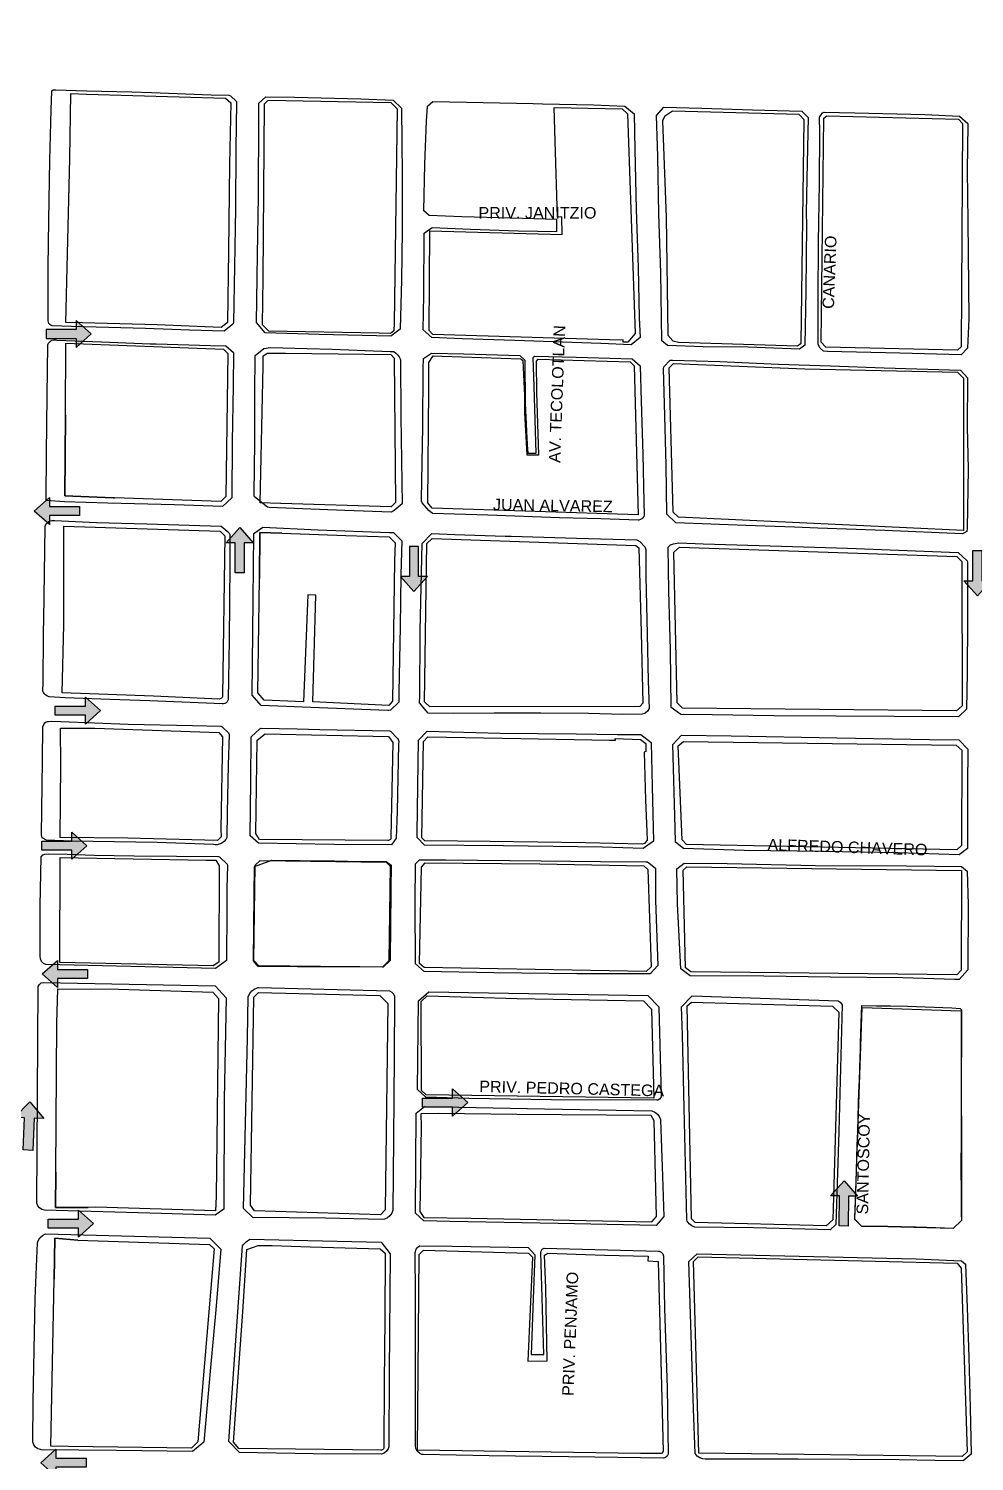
# Model space of a CAD drawing. Header units: metres. Extents: x 668617 to 675126, y 2286318 to 2293677.
# Drawn here: x 673160 to 673570, y 2292084 to 2292706 of the extents above; entities that cross this region are included whole.
import ezdxf

# ---------------------------------------------------------------- set-up
doc = ezdxf.new("R2010")
doc.units = ezdxf.units.M
doc.header["$MEASUREMENT"] = 0
for name, color, linetype in [('0_SENTIDO-VIAL', 30, 'Continuous'), ('DMTG-BANQUETA', 252, 'Continuous'), ('DMTG-MANZANA', 253, 'Continuous'), ('DMTG-NOM-CALLES', 251, 'Continuous'), ('DMTG-TRAZA-BASE', 7, 'Continuous'), ('DMTG_SECCIONES_VIALES', 250, 'Continuous')]:
    doc.layers.add(name, color=color, linetype=linetype)
doc.styles.get("Standard").update_dxf_attribs({"font": 'arial.ttf'})

# ---------------------------------------------------------------- blocks, each defined once
blk = doc.blocks.new('traza_base_proyecto')
at = {"layer": '0_SENTIDO-VIAL'}
for points in [[(1610.3, -79.71), (1623.37, -79.71), (1623.37, -83.63), (1629.91, -77.75), (1623.37, -71.87), (1623.37, -75.79), (1610.3, -75.79)], [(1610.3, -79.71), (1623.37, -79.71), (1623.37, -83.63), (1629.91, -77.75), (1623.37, -71.87), (1623.37, -75.79), (1610.3, -75.79)], [(1624.78, -156.67), (1611.71, -156.67), (1611.71, -160.59), (1605.17, -154.71), (1611.71, -148.82), (1611.71, -152.75), (1624.78, -152.75)], [(1624.78, -156.67), (1611.71, -156.67), (1611.71, -160.59), (1605.17, -154.71), (1611.71, -148.82), (1611.71, -152.75), (1624.78, -152.75)], [(1692.44, -181.5), (1692.44, -168.43), (1688.52, -168.43), (1694.4, -161.89), (1700.28, -168.43), (1696.36, -168.43), (1696.36, -181.5)], [(1692.44, -181.5), (1692.44, -168.43), (1688.52, -168.43), (1694.4, -161.89), (1700.28, -168.43), (1696.36, -168.43), (1696.36, -181.5)], [(1768.08, -170.07), (1768.08, -183.14), (1764.16, -183.14), (1770.04, -189.68), (1775.92, -183.14), (1772, -183.14), (1772, -170.07)], [(2016.66, -171.86), (2016.66, -184.93), (2020.58, -184.93), (2014.7, -191.47), (2008.81, -184.93), (2012.74, -184.93), (2012.74, -171.86)], [(2016.66, -171.86), (2016.66, -184.93), (2020.58, -184.93), (2014.7, -191.47), (2008.81, -184.93), (2012.74, -184.93), (2012.74, -171.86)], [(1614.29, -239.37), (1627.36, -239.37), (1627.36, -235.45), (1633.89, -241.33), (1627.36, -247.21), (1627.36, -243.29), (1614.29, -243.29)], [(1614.29, -239.37), (1627.36, -239.37), (1627.36, -235.45), (1633.89, -241.33), (1627.36, -247.21), (1627.36, -243.29), (1614.29, -243.29)], [(1608.38, -298.04), (1621.45, -298.04), (1621.45, -294.12), (1627.99, -300), (1621.45, -305.89), (1621.45, -301.96), (1608.38, -301.96)], [(1608.38, -298.04), (1621.45, -298.04), (1621.45, -294.12), (1627.99, -300), (1621.45, -305.89), (1621.45, -301.96), (1608.38, -301.96)], [(1628.25, -357.66), (1615.18, -357.66), (1615.18, -361.58), (1608.65, -355.7), (1615.18, -349.82), (1615.18, -353.74), (1628.25, -353.74)], [(1628.25, -357.66), (1615.18, -357.66), (1615.18, -361.58), (1608.65, -355.7), (1615.18, -349.82), (1615.18, -353.74), (1628.25, -353.74)], [(1773.78, -409.55), (1786.85, -409.55), (1786.85, -405.63), (1793.38, -411.51), (1786.85, -417.39), (1786.85, -413.47), (1773.78, -413.47)], [(1773.78, -409.55), (1786.85, -409.55), (1786.85, -405.63), (1793.38, -411.51), (1786.85, -417.39), (1786.85, -413.47), (1773.78, -413.47)], [(1600.39, -432.12), (1600.92, -418.09), (1596.71, -417.93), (1603.3, -411.15), (1609.34, -418.41), (1605.13, -418.25), (1604.6, -432.28)], [(1954.64, -465.11), (1954.84, -452.04), (1950.92, -451.98), (1956.91, -445.54), (1962.68, -452.17), (1958.76, -452.11), (1958.56, -465.17)], [(1954.64, -465.11), (1954.84, -452.04), (1950.92, -451.98), (1956.91, -445.54), (1962.68, -452.17), (1958.76, -452.11), (1958.56, -465.17)], [(1611.26, -462.12), (1624.33, -462.12), (1624.33, -458.19), (1630.86, -464.08), (1624.33, -469.96), (1624.33, -466.04), (1611.26, -466.04)], [(1611.26, -462.12), (1624.33, -462.12), (1624.33, -458.19), (1630.86, -464.08), (1624.33, -469.96), (1624.33, -466.04), (1611.26, -466.04)], [(1627.63, -569.9), (1614.56, -569.9), (1614.56, -573.82), (1608.03, -567.94), (1614.56, -562.05), (1614.56, -565.98), (1627.63, -565.98)], [(1627.63, -569.9), (1614.56, -569.9), (1614.56, -573.82), (1608.03, -567.94), (1614.56, -562.05), (1614.56, -565.98), (1627.63, -565.98)]]:
    blk.add_hatch(color=256, dxfattribs=at).paths.add_polyline_path(points)
for points in [[(1623.37, -71.87), (1623.37, -75.79), (1610.3, -75.79), (1610.3, -79.71), (1623.37, -79.71), (1623.37, -83.63), (1629.91, -77.75)], [(1611.71, -156.67), (1611.71, -160.59), (1605.17, -154.71), (1611.71, -148.82), (1611.71, -152.75), (1624.78, -152.75), (1624.78, -156.67)], [(1700.28, -168.43), (1696.36, -168.43), (1696.36, -181.5), (1692.44, -181.5), (1692.44, -168.43), (1688.52, -168.43), (1694.4, -161.89)], [(1772, -170.07), (1768.08, -170.07), (1768.08, -183.14), (1764.16, -183.14), (1770.04, -189.68), (1775.92, -183.14), (1772, -183.14)], [(2008.81, -184.93), (2012.74, -184.93), (2012.74, -171.86), (2016.66, -171.86), (2016.66, -184.93), (2020.58, -184.93), (2014.7, -191.47)], [(1627.36, -239.37), (1627.36, -235.45), (1633.89, -241.33), (1627.36, -247.21), (1627.36, -243.29), (1614.29, -243.29), (1614.29, -239.37)], [(1627.99, -300), (1621.45, -305.89), (1621.45, -301.96), (1608.38, -301.96), (1608.38, -298.04), (1621.45, -298.04), (1621.45, -294.12)], [(1615.18, -357.66), (1615.18, -361.58), (1608.65, -355.7), (1615.18, -349.82), (1615.18, -353.74), (1628.25, -353.74), (1628.25, -357.66)], [(1786.85, -409.55), (1786.85, -405.63), (1793.38, -411.51), (1786.85, -417.39), (1786.85, -413.47), (1773.78, -413.47), (1773.78, -409.55)], [(1603.3, -411.15), (1609.34, -418.41), (1605.13, -418.25), (1604.6, -432.28), (1600.39, -432.12), (1600.92, -418.09), (1596.71, -417.93)], [(1956.91, -445.54), (1962.68, -452.17), (1958.76, -452.11), (1958.56, -465.17), (1954.64, -465.11), (1954.84, -452.04), (1950.92, -451.98)], [(1611.26, -466.04), (1611.26, -462.12), (1624.33, -462.12), (1624.33, -458.19), (1630.86, -464.08), (1624.33, -469.96), (1624.33, -466.04)], [(1614.56, -569.9), (1614.56, -573.82), (1608.03, -567.94), (1614.56, -562.05), (1614.56, -565.98), (1627.63, -565.98), (1627.63, -569.9)]]:
    blk.add_lwpolyline(points, close=True, dxfattribs=at)
at = {"layer": 'DMTG-BANQUETA', "linetype": 'Continuous', "lineweight": 25}
for points in [[(1691.39, -73.49, 0), (1687.65, -76.5, 0), (1672.56, -76.2, 0), (1653.52, -75.44, 0), (1621.27, -74.55, 0), (1612.94, -74.2, 0), (1612.36, -74.01, 0), (1611.88, -73.67, 0), (1611.51, -73.22, 0), (1611.27, -72.69, 0), (1611.19, -72.11, 0), (1611.2, -71.91, 0), (1611.22, -48.71, 0), (1611.52, -28.42, 0), (1611.89, -2.45, 0), (1612.48, 19.5, 0), (1612.76, 27.85, 0), (1613.31, 28.21, 0), (1614.53, 28.17, 0), (1627.88, 27.75, 0), (1647.47, 27.32, 0), (1656.1, 27.05, 0), (1682.04, 26.1, 0), (1689.72, 25.88, 0), (1690.44, 25.57, 0), (1692.94, 23.17, 0), (1693.01, 22.57, 0), (1692.71, 2.79, 0), (1692.49, -23.43, 0), (1692.1, -48.36, 0), (1691.63, -72.97, 0)], [(1764.03, -75.77, 0), (1759.96, -78.75, 0), (1728.85, -77.99, 0), (1705.38, -77.29, 0), (1701.61, -72.82, 0), (1702.06, -43.42, 0), (1702.54, -17.96, 0), (1702.61, 15.78, 0), (1702.7, 22.38, 0), (1705.7, 25.18, 0), (1718.22, 25.04, 0), (1747.01, 24.27, 0), (1760.98, 23.78, 0), (1764.69, 20.19, 0), (1764.99, -8.78, 0), (1764.87, -32.98, 0), (1764.6, -54.25, 0)], [(1866.59, -23.72, 0), (1867.36, -48.87, 0), (1867.88, -70.73, 0), (1868.26, -79.33, 0), (1864.41, -82.57, 0), (1851.24, -81.87, 0), (1813.81, -80.67, 0), (1790.94, -79.87, 0), (1777.75, -79.36, 0), (1774.04, -76.01, 0), (1774.39, -60.9, 0), (1774.53, -34.02, 0), (1777.89, -31.57, 0), (1794.59, -32.29, 0), (1815.27, -32.97, 0), (1832.12, -33.28, 0), (1832.08, -28.12, 0), (1812.31, -27.47, 0), (1790.86, -26.87, 0), (1776.64, -26.37, 0), (1774.31, -24.37, 0), (1774.83, -4.08, 0), (1775.49, 14.55, 0), (1775.87, 21.14, 0), (1778.22, 23.21, 0), (1800.05, 22.73, 0), (1821.87, 22.22, 0), (1825.84, 22.13, 0), (1848.08, 21.71, 0), (1861.62, 21.15, 0), (1865.61, 17.83, 0), (1865.97, 2.38, 0)], [(1939.79, -82.65, 0), (1937.41, -84.42, 0), (1915.2, -83.54, 0), (1895.69, -83.43, 0), (1880.15, -82.83, 0), (1877.66, -80.78, 0), (1877.21, -51.24, 0), (1876.44, -25.56, 0), (1875.94, -0.77, 0), (1875.4, 17.14, 0), (1878.62, 20.66, 0), (1895, 20.19, 0), (1917.04, 19.57, 0), (1938.46, 18.89, 0), (1941.27, 16.21, 0), (1940.6, -10.25, 0), (1940.37, -25.15, 0), (1940.44, -30.37, 0), (1940.27, -58.86, 0)], [(2010.39, -83.97, 0), (2007.73, -86.8, 0), (1981.1, -86.16, 0), (1949.62, -85.46, 0), (1947.94, -85.24, 0), (1946.4, -83.91, 0), (1945.51, -82.37, 0), (1945.51, -62.51, 0), (1945.72, -37.93, 0), (1946.11, -12.19, 0), (1946.23, 9.85, 0), (1946.19, 16.34, 0), (1947.52, 18.21, 0), (1948.24, 18.5, 0), (1961.45, 18.2, 0), (1973.6, 17.93, 0), (1991.83, 17.45, 0), (2006.99, 16.78, 0), (2010.53, 13.6, 0), (2010.55, 13.04, 0), (2010.27, -6.78, 0), (2010.59, -28.84, 0), (2010.94, -71.23, 0)], [(1634.29, -81.2, 0), (1655.44, -82.03, 0), (1658.15, -82.01, 0), (1681.63, -82.82, 0), (1688.36, -82.93, 0), (1691.73, -85.83, 0), (1691.53, -100.49, 0), (1691.15, -124.54, 0), (1690.9, -148.91, 0), (1686.94, -152.66, 0), (1666.09, -151.95, 0), (1637.1, -151.2, 0), (1618.36, -150.62, 0), (1610.38, -150.08, 0), (1610.27, -149.54, 0), (1610.47, -129.76, 0), (1610.78, -104.59, 0), (1611.1, -82.5, 0), (1611.39, -81.85, 0), (1611.81, -81.28, 0), (1612.35, -80.83, 0), (1612.98, -80.5, 0), (1613.66, -80.33, 0), (1614.37, -80.32, 0), (1614.89, -80.41, 0)], [(1761.44, -154.37, 0), (1760.11, -155.19, 0), (1740.08, -154.37, 0), (1721.71, -153.7, 0), (1707.1, -153.16, 0), (1706.44, -152.95, 0), (1700.86, -148.47, 0), (1700.69, -148.02, 0), (1700.69, -147.07, 0), (1700.98, -124.78, 0), (1700.89, -103.9, 0), (1701.07, -87.07, 0), (1704.86, -84.16, 0), (1707.81, -83.65, 0), (1723.72, -84.08, 0), (1734.47, -84.34, 0), (1759.77, -85.43, 0), (1761.27, -85.47, 0), (1762.14, -86.08, 0), (1762.94, -86.82, 0), (1763.57, -87.67, 0), (1764.08, -88.59, 0), (1764.24, -88.96, 0), (1764.41, -113.67, 0), (1764.72, -142.35, 0), (1764.86, -151.6, 0)], [(1819.27, -125.9, 0), (1819.44, -129.59, 0), (1823.15, -129.56, 0), (1822.22, -100.55, 0), (1821.85, -87.94, 0), (1822.39, -87.46, 0), (1840.54, -87.87, 0), (1845.47, -87.94, 0), (1864.8, -88.52, 0), (1868.25, -91.69, 0), (1868.66, -106.95, 0), (1869.44, -130, 0), (1869.88, -150.56, 0), (1870.03, -156.41, 0), (1869.81, -157.04, 0), (1869.44, -157.61, 0), (1868.96, -158.08, 0), (1868.37, -158.41, 0), (1867.73, -158.6, 0), (1867.44, -158.62, 0), (1851.22, -158.12, 0), (1833.22, -157.58, 0), (1802.12, -156.49, 0), (1778.16, -155.73, 0), (1776.56, -154.43, 0), (1773.58, -151.11, 0), (1773.27, -150.42, 0), (1773.25, -149.5, 0), (1773.85, -117.97, 0), (1774.02, -92.77, 0), (1774.25, -88.46, 0), (1777.73, -86.12, 0), (1791.7, -86.45, 0), (1816.06, -87.19, 0), (1818.16, -89.12, 0), (1818.28, -107.96, 0)], [(2010.07, -163.56, 0), (2008.29, -164.62, 0), (1974.55, -163.12, 0), (1945.37, -162.04, 0), (1935.35, -161.61, 0), (1914.11, -161, 0), (1883.78, -159.77, 0), (1879.82, -156.05, 0), (1879.55, -134.77, 0), (1878.81, -108.06, 0), (1878.41, -92.9, 0), (1878.57, -92.03, 0), (1881.28, -89.23, 0), (1882.39, -89.23, 0), (1902.83, -89.72, 0), (1928.4, -90.85, 0), (1950.95, -91.68, 0), (1974.22, -92.45, 0), (2007.38, -93.48, 0), (2010.44, -96.79, 0), (2010.24, -118.09, 0), (2010.66, -136.56, 0), (2010.23, -162.12, 0)], [(1687.38, -238.44, 0), (1686.77, -238.45, 0), (1686.69, -238.44, 0), (1655.41, -237.15, 0), (1638.02, -236.55, 0), (1618.57, -235.83, 0), (1611.56, -235.28, 0), (1610.86, -235.04, 0), (1610.21, -234.65, 0), (1609.69, -234.12, 0), (1609.24, -233.51, 0), (1608.95, -232.82, 0), (1608.81, -232.08, 0), (1608.83, -231.32, 0), (1608.99, -230.62, 0), (1609.11, -207.12, 0), (1609.27, -201.74, 0), (1609.9, -161.51, 0), (1610.09, -160.81, 0), (1610.44, -160.17, 0), (1610.89, -159.61, 0), (1611.47, -159.18, 0), (1612.13, -158.87, 0), (1612.84, -158.73, 0), (1613.57, -158.73, 0), (1613.99, -158.81, 0), (1632.19, -159.62, 0), (1654.05, -160.18, 0), (1686.28, -161.31, 0), (1689, -163.43, 0), (1689.79, -164.32, 0), (1690.05, -164.9, 0), (1690.07, -165.54, 0), (1690.04, -166.32, 0), (1690.08, -177.76, 0), (1689.74, -210.62, 0), (1689.33, -236.4, 0), (1689.19, -236.99, 0), (1688.9, -237.52, 0), (1688.48, -237.96, 0), (1687.96, -238.27, 0)], [(1759.86, -241.09, 0), (1759.1, -241.25, 0), (1758.55, -241.23, 0), (1725.27, -240.03, 0), (1703.65, -239.15, 0), (1699.79, -234.66, 0), (1700.23, -193.41, 0), (1700.54, -164.49, 0), (1704.35, -161.74, 0), (1728.3, -162.87, 0), (1759.41, -163.93, 0), (1761.14, -163.99, 0), (1764.81, -167.6, 0), (1764.34, -182.16, 0), (1764.08, -204.94, 0), (1763.5, -233.37, 0), (1763.46, -237.62, 0)], [(1871.44, -241.6, 0), (1870.36, -242.56, 0), (1869.11, -242.85, 0), (1860.78, -242.95, 0), (1845.91, -242.65, 0), (1825.16, -242.48, 0), (1804.81, -242.45, 0), (1787.03, -242.62, 0), (1776.19, -242.37, 0), (1772.51, -238, 0), (1772.47, -236.97, 0), (1772.55, -235.93, 0), (1772.81, -206.74, 0), (1773.58, -168.79, 0), (1777.82, -164.43, 0), (1787.81, -164.85, 0), (1809.69, -165.6, 0), (1812.2, -165.61, 0), (1840.69, -166.41, 0), (1866.79, -167.21, 0), (1868.14, -167.86, 0), (1870.36, -170.25, 0), (1870.76, -171.36, 0), (1870.78, -183.05, 0), (1871.39, -208.11, 0), (1871.76, -228.43, 0), (1872.24, -240.37, 0)], [(2009.95, -240.68, 0), (2006.47, -244.04, 0), (1978.56, -243.84, 0), (1953.19, -243.77, 0), (1926.32, -243.54, 0), (1899.59, -243.17, 0), (1885.94, -243.06, 0), (1881.7, -240.04, 0), (1881.49, -214.96, 0), (1880.73, -189.47, 0), (1880.44, -170.3, 0), (1881.51, -169.31, 0), (1882.77, -168.87, 0), (1885.06, -168.53, 0), (1895.69, -168.96, 0), (1929.69, -169.93, 0), (1958.25, -170.86, 0), (2006.41, -172.72, 0), (2010.22, -176.25, 0), (2010.37, -176.86, 0), (2010.38, -202.26, 0), (2010.35, -224.94, 0)], [(1684.6, -299.56, 0), (1683.69, -299.57, 0), (1683.03, -299.48, 0), (1658.46, -298.66, 0), (1621.41, -297.97, 0), (1610.49, -297.53, 0), (1608.52, -296.61, 0), (1608.34, -295.25, 0), (1608.78, -263.02, 0), (1608.9, -248.4, 0), (1609.39, -247.1, 0), (1609.8, -246.62, 0), (1610.32, -246.27, 0), (1610.91, -246.06, 0), (1611.28, -246.01, 0), (1612.47, -245.97, 0), (1616.73, -246.12, 0), (1645.94, -247.22, 0), (1673.94, -247.83, 0), (1686.11, -248.07, 0), (1686.77, -248.41, 0), (1689.44, -250.99, 0), (1689.85, -251.77, 0), (1689.3, -265.07, 0), (1688.99, -285.51, 0), (1688.78, -296.49, 0), (1688.35, -297.28, 0), (1687.78, -297.99, 0), (1687.1, -298.59, 0), (1686.33, -299.06, 0), (1685.49, -299.37, 0)], [(1762.39, -296.68, 0), (1760.3, -299.66, 0), (1735.19, -299.5, 0), (1702.56, -298.91, 0), (1698.85, -295.76, 0), (1699.26, -272.12, 0), (1699.38, -252.72, 0), (1703.09, -249.22, 0), (1703.73, -248.94, 0), (1719.31, -249.18, 0), (1729.19, -249.47, 0), (1759.41, -250.17, 0), (1759.83, -250.27, 0), (1762.85, -253.43, 0), (1763.29, -254.1, 0), (1763.43, -254.87, 0), (1763.32, -255.72, 0), (1762.75, -285.18, 0)], [(1874.08, -298.05, 0), (1869.58, -301.17, 0), (1851.87, -300.56, 0), (1808.91, -300.06, 0), (1774.58, -299.72, 0), (1771.51, -296.42, 0), (1771.5, -294.45, 0), (1772.01, -254.1, 0), (1775.74, -250.32, 0), (1807.44, -251.07, 0), (1840.52, -251.47, 0), (1858.48, -251.65, 0), (1868.62, -251.7, 0), (1873.03, -255.25, 0), (1873.45, -274.22, 0)], [(2010.37, -301.19, 0), (2006.82, -303.94, 0), (1980.25, -303.1, 0), (1947.85, -302.46, 0), (1913.46, -302.1, 0), (1887.14, -301.21, 0), (1883.59, -298.41, 0), (1883.51, -292.19, 0), (1882.52, -256.09, 0), (1886.2, -252.05, 0), (1907.75, -252.27, 0), (1953.62, -253.22, 0), (1993.86, -253.92, 0), (2006.69, -253.99, 0), (2010.55, -258.07, 0), (2010.48, -273.87, 0), (2010.36, -293.36, 0)], [(1688.69, -349.9, 0), (1683.91, -353.37, 0), (1610.21, -351.6, 0), (1609.21, -351.1, 0), (1608.37, -350.25, 0), (1607.85, -349.18, 0), (1607.71, -347.99, 0), (1607.76, -326.05, 0), (1608.19, -304.83, 0), (1608.83, -303.92, 0), (1609.69, -303.62, 0), (1611.55, -303.59, 0), (1619.44, -303.71, 0), (1631.19, -304.06, 0), (1648.47, -304.42, 0), (1666.88, -304.5, 0), (1685.15, -304.75, 0), (1685.69, -305, 0), (1688.96, -308.08, 0), (1689.13, -308.61, 0), (1688.84, -318.54, 0), (1688.77, -327.55, 0)], [(1759.65, -349.84, 0), (1756.69, -352.71, 0), (1746.48, -352.66, 0), (1741.18, -352.64, 0), (1734.69, -352.61, 0), (1731.09, -352.59, 0), (1727.81, -352.58, 0), (1719.4, -352.54, 0), (1709.96, -352.5, 0), (1704.3, -352.47, 0), (1702.44, -352.47, 0), (1700.31, -350.04, 0), (1700.69, -321.26, 0), (1700.86, -309, 0), (1708.38, -306.3, 0), (1714.53, -306.37, 0), (1720.56, -306.45, 0), (1727.78, -306.54, 0), (1735.49, -306.63, 0), (1741.25, -306.71, 0), (1747.44, -306.78, 0), (1758.02, -306.92, 0), (1760.19, -308.4, 0), (1760.05, -318.79, 0), (1760, -322.69, 0), (1759.89, -331.69, 0), (1759.84, -335.36, 0), (1759.8, -338.78, 0), (1759.71, -345.26, 0)], [(1875.96, -352, 0), (1872.62, -355.66, 0), (1840.83, -355.59, 0), (1804.69, -355.16, 0), (1774.44, -354.62, 0), (1770.78, -351.28, 0), (1770.54, -324.83, 0), (1770.69, -307.91, 0), (1772.46, -306.12, 0), (1783.84, -306.1, 0), (1825.35, -306.53, 0), (1851.11, -306.83, 0), (1870.74, -307.04, 0), (1871.53, -307.06, 0), (1874.95, -309.68, 0), (1874.97, -323.82, 0)], [(2006.79, -358.11, 0), (2004.72, -358.12, 0), (1982.33, -357.36, 0), (1951, -357.09, 0), (1922.01, -356.61, 0), (1889.94, -356.48, 0), (1885.98, -353.46, 0), (1884.47, -325.23, 0), (1884.22, -309.98, 0), (1887.44, -307.52, 0), (1906.06, -307.77, 0), (1944.47, -308.61, 0), (1983.94, -308.75, 0), (2007.8, -309.04, 0), (2010.35, -311, 0), (2010.69, -325.52, 0), (2010.56, -353.87, 0)], [(1687.44, -457.75, 0), (1683.69, -460.48, 0), (1660.38, -459.68, 0), (1609.66, -458.28, 0), (1608.47, -457.97, 0), (1607.43, -457.29, 0), (1606.65, -456.32, 0), (1606.22, -455.2, 0), (1606.87, -361.06, 0), (1607.36, -360.19, 0), (1608.16, -359.57, 0), (1609.05, -359.32, 0), (1683.75, -360.85, 0), (1688.44, -366.12, 0), (1687.63, -410.16, 0)], [(1757.25, -462.12, 0), (1756.44, -462.26, 0), (1731.6, -461.78, 0), (1700.07, -461.41, 0), (1695.98, -457.49, 0), (1697.77, -383.53, 0), (1698.08, -365.46, 0), (1698.71, -364.1, 0), (1699.69, -362.95, 0), (1700.91, -362.1, 0), (1702.33, -361.6, 0), (1702.58, -361.55, 0), (1759.44, -363.08, 0), (1760.44, -363.54, 0), (1761.19, -364.33, 0), (1761.59, -365.33, 0), (1761.66, -365.82, 0), (1761.44, -391.73, 0), (1761.2, -427.32, 0), (1760.81, -458.26, 0), (1760.39, -459.58, 0), (1759.61, -460.72, 0), (1758.53, -461.59, 0)], [(1875.94, -410.44, 0), (1875.52, -410.48, 0), (1829.82, -410.28, 0), (1793.84, -409.69, 0), (1775.19, -409.23, 0), (1771.63, -405.91, 0), (1772.02, -367.33, 0), (1776.56, -363.41, 0), (1871.65, -365.1, 0), (1876.4, -369.99, 0), (1877.35, -408.56, 0), (1877.2, -409.37, 0), (1876.69, -410.07, 0)], [(1953.21, -464.42, 0), (1950.73, -466.77, 0), (1917.69, -465.93, 0), (1892.01, -465.61, 0), (1890.69, -465.05, 0), (1889.57, -464.15, 0), (1888.75, -462.97, 0), (1888.5, -462.4, 0), (1887.45, -413.78, 0), (1886.71, -382.12, 0), (1886.25, -369.96, 0), (1890.9, -365.12, 0), (1954.27, -367.32, 0), (1955.16, -367.87, 0), (1955.77, -368.7, 0), (1955.94, -369.11, 0), (1954.53, -424.12, 0)], [(2007.75, -462.77, 0), (2004.27, -466.21, 0), (1992.94, -465.82, 0), (1987.93, -465.65, 0), (1981.55, -465.43, 0), (1975.79, -465.37, 0), (1970.8, -465.34, 0), (1967.24, -465.31, 0), (1964.48, -465.3, 0), (1961.52, -462.19, 0), (1961.57, -460.85, 0), (1961.73, -455.66, 0), (1961.88, -451.09, 0), (1962.2, -441.17, 0), (1962.39, -435.51, 0), (1962.56, -430.13, 0), (1962.77, -423.78, 0), (1962.95, -418.02, 0), (1963.15, -412, 0), (1963.31, -406.99, 0), (1963.48, -401.85, 0), (1963.63, -397.07, 0), (1963.81, -391.4, 0), (1963.89, -389.19, 0), (1963.99, -385.88, 0), (1964.28, -377.06, 0), (1964.52, -369.44, 0), (1970.98, -369.49, 0), (1977.05, -369.55, 0), (1984.31, -369.62, 0), (2003.59, -370.46, 0), (2007.25, -370.62, 0), (2007.86, -371.26, 0), (2007.83, -376.8, 0), (2007.82, -378.94, 0), (2007.78, -386.91, 0), (2007.72, -396.82, 0), (2007.69, -402.05, 0), (2007.69, -402.71, 0), (2007.67, -408.19, 0), (2007.65, -417.83, 0), (2007.63, -424.12, 0), (2007.62, -430.1, 0), (2007.6, -436.21, 0), (2007.59, -441.93, 0), (2007.58, -443.17, 0), (2007.62, -447.58, 0), (2007.65, -451.08, 0), (2007.73, -459.63, 0)], [(1878.59, -460.93, 0), (1875.26, -464.91, 0), (1832.6, -464.05, 0), (1785.69, -463.15, 0), (1774.29, -462.83, 0), (1770.69, -459.51, 0), (1770.94, -416.17, 0), (1774.63, -413.26, 0), (1826.69, -414.21, 0), (1873.35, -415.15, 0), (1874.65, -415.65, 0), (1875.77, -416.51, 0), (1876.59, -417.62, 0), (1877.06, -418.95, 0), (1877.1, -419.12, 0), (1877.77, -439.33, 0)], [(1678.76, -558.98, 0), (1673.88, -563.03, 0), (1640.82, -562.61, 0), (1608.09, -562.26, 0), (1607.88, -562.24, 0), (1606.7, -561.87, 0), (1605.7, -561.16, 0), (1604.97, -560.16, 0), (1604.6, -558.98, 0), (1604.72, -541.2, 0), (1605.51, -496.75, 0), (1606.56, -472.43, 0), (1606.86, -471.54, 0), (1607.63, -470.27, 0), (1608.71, -469.26, 0), (1610.02, -468.57, 0), (1681.4, -470.44, 0), (1686.11, -475.17, 0), (1683.94, -501.48, 0), (1681.53, -528.12, 0)], [(1757.13, -563.72, 0), (1755.94, -564.17, 0), (1726.22, -564.03, 0), (1694.24, -563.45, 0), (1689.65, -558.69, 0), (1691.3, -535.48, 0), (1693.77, -500.37, 0), (1695.65, -473.68, 0), (1695.88, -473.36, 0), (1697.16, -471.98, 0), (1698.71, -470.87, 0), (1724.03, -471.41, 0), (1755.86, -472.15, 0), (1759.77, -477.18, 0), (1759.35, -528.6, 0), (1759.19, -560.99, 0), (1758.88, -561.86, 0), (1758.15, -562.93, 0)], [(1820.97, -520.87, 0), (1826.38, -520.93, 0), (1825.13, -476.62, 0), (1825.27, -475.99, 0), (1825.78, -475.25, 0), (1826.56, -474.8, 0), (1876.24, -476.02, 0), (1876.52, -476.08, 0), (1877.41, -476.51, 0), (1878.05, -477.25, 0), (1878.34, -478.19, 0), (1878.83, -500.9, 0), (1879.95, -535.45, 0), (1880.5, -563.97, 0), (1880.45, -564.23, 0), (1880.03, -565.08, 0), (1879.29, -565.68, 0), (1878.38, -565.93, 0), (1848.53, -565.52, 0), (1802.69, -564.98, 0), (1773.99, -564.37, 0), (1773.53, -564.29, 0), (1772.4, -563.76, 0), (1771.48, -562.91, 0), (1770.9, -561.81, 0), (1770.69, -560.58, 0), (1770.76, -546.31, 0), (1770.72, -495.22, 0), (1770.63, -476.51, 0), (1770.65, -476.32, 0), (1771, -475.25, 0), (1771.69, -474.36, 0), (1772.65, -473.78, 0), (1786.65, -473.84, 0), (1819.7, -474.44, 0), (1822.48, -477.62, 0), (1821.81, -496.78, 0)], [(2012.02, -564.2, 0), (2008.54, -567.12, 0), (1996.19, -566.96, 0), (1980.69, -566.6, 0), (1936.86, -566.42, 0), (1896.47, -566.35, 0), (1895.54, -566.27, 0), (1894.2, -565.82, 0), (1893.04, -565.02, 0), (1892.14, -563.92, 0), (1891.44, -544.46, 0), (1889.39, -480.6, 0), (1892.98, -477.15, 0), (1975.38, -479.08, 0), (1988.1, -479.36, 0), (2007.78, -480.26, 0), (2009.58, -481.68, 0), (2010.25, -500.59, 0), (2010.94, -522.12, 0), (2011.62, -544.04, 0)]]:
    blk.add_polyline3d(points, close=True, dxfattribs=at)
at = {"layer": 'DMTG-MANZANA', "linetype": 'Continuous', "lineweight": 25}
for points in [[(1690.45, 22.53, 0), (1690, -4.07, 0), (1689.45, -41.81, 0), (1689.13, -72.8, 0), (1686.39, -74.97, 0), (1658.46, -73.85, 0), (1626.11, -72.95, 0), (1618.83, -72.82, 0), (1619.64, -42.94, 0), (1620.66, -1.61, 0), (1620.6, -1.49, 0), (1621.04, 26.65, 0), (1627.9, 26.32, 0), (1688.19, 24.58, 0)], [(1690.45, 22.53, 0), (1690, -4.07, 0), (1689.45, -41.81, 0), (1689.13, -72.8, 0), (1686.39, -74.97, 0), (1658.46, -73.85, 0), (1626.11, -72.95, 0), (1618.83, -72.82, 0), (1619.64, -42.94, 0), (1620.66, -1.61, 0), (1620.6, -1.49, 0), (1621.04, 26.65, 0), (1627.9, 26.32, 0), (1688.19, 24.58, 0)], [(1760.06, 22.66, 0), (1762.77, 19.93, 0), (1761.43, -73.06, 0), (1761.27, -76.45, 0), (1759.88, -77.52, 0), (1754.95, -77.41, 0), (1707.08, -76.57, 0), (1704.3, -73.84, 0), (1704.54, -53.58, 0), (1705.12, 22.19, 0), (1706.75, 23.7, 0)], [(1760.06, 22.66, 0), (1762.77, 19.93, 0), (1761.43, -73.06, 0), (1761.27, -76.45, 0), (1759.88, -77.52, 0), (1754.95, -77.41, 0), (1707.08, -76.57, 0), (1704.3, -73.84, 0), (1704.54, -53.58, 0), (1705.12, 22.19, 0), (1706.75, 23.7, 0)], [(1862.72, 17.74, 0), (1866.09, -77.64, 0), (1862.94, -81.29, 0), (1860.87, -81.29, 0), (1860.93, -80.38, 0), (1859.69, -80.52, 0), (1778.31, -78.04, 0), (1776.69, -76.27, 0), (1777, -33, 0), (1834.45, -34.64, 0), (1834.32, -26.97, 0), (1832.43, -27.07, 0), (1831.42, 5.99, 0), (1830.99, 20.54, 0), (1860.46, 20.02, 0)], [(1937.34, 17.44, 0), (1882.33, 19.03, 0), (1878.89, 16.67, 0), (1877.99, 14.75, 0), (1879.52, -27.05, 0), (1880.3, -78.27, 0), (1882.47, -80.8, 0), (1884.95, -81.34, 0), (1936.62, -82.88, 0), (1938.17, -81.71, 0), (1939.44, 15.24, 0)], [(1937.34, 17.44, 0), (1882.33, 19.03, 0), (1878.89, 16.67, 0), (1877.99, 14.75, 0), (1879.52, -27.05, 0), (1880.3, -78.27, 0), (1882.47, -80.8, 0), (1884.95, -81.34, 0), (1936.62, -82.88, 0), (1938.17, -81.71, 0), (1939.44, 15.24, 0)], [(2008.24, 13.57, 0), (2007.73, -83.31, 0), (2006.05, -84.82, 0), (1948.85, -83.56, 0), (1946.94, -81.33, 0), (1948.09, 15.88, 0), (1949.27, 16.93, 0), (2006.45, 15.51, 0)], [(2008.24, 13.57, 0), (2007.73, -83.31, 0), (2006.05, -84.82, 0), (1948.85, -83.56, 0), (1946.94, -81.33, 0), (1948.09, 15.88, 0), (1949.27, 16.93, 0), (2006.45, 15.51, 0)], [(1687.27, -84.43, 0), (1689.23, -86.22, 0), (1688.42, -148.34, 0), (1686.14, -150.52, 0), (1639.96, -148.95, 0), (1639.73, -148.95, 0), (1639.47, -148.95, 0), (1618.37, -148.1, 0), (1618.73, -113.1, 0), (1618.86, -81.73, 0)], [(1687.27, -84.43, 0), (1689.23, -86.22, 0), (1688.42, -148.34, 0), (1686.14, -150.52, 0), (1639.96, -148.95, 0), (1639.73, -148.95, 0), (1639.47, -148.95, 0), (1618.37, -148.1, 0), (1618.73, -113.1, 0), (1618.86, -81.73, 0)], [(1759.96, -86.69, 0), (1761.5, -88.23, 0), (1762.08, -150.94, 0), (1760.14, -152.88, 0), (1712.25, -151.4, 0), (1712.15, -151.35, 0), (1703.31, -151.18, 0), (1704.51, -91.79, 0), (1704.59, -87.25, 0), (1706.45, -86.15, 0), (1714.33, -86.14, 0)], [(1759.96, -86.69, 0), (1761.5, -88.23, 0), (1762.08, -150.94, 0), (1760.14, -152.88, 0), (1712.25, -151.4, 0), (1712.15, -151.35, 0), (1703.31, -151.18, 0), (1704.51, -91.79, 0), (1704.59, -87.25, 0), (1706.45, -86.15, 0), (1714.33, -86.14, 0)], [(1867.34, -156.29, 0), (1778.02, -153.44, 0), (1776.05, -151.08, 0), (1776.51, -101.97, 0), (1776.5, -90.13, 0), (1778.37, -87.29, 0), (1782.28, -87.44, 0), (1816.43, -88.54, 0), (1817.33, -89.27, 0), (1818.05, -104.46, 0), (1818.05, -112.02, 0), (1819.05, -130.24, 0), (1824.29, -130.34, 0), (1823.44, -103.16, 0), (1823.25, -89.65, 0), (1823.95, -88.8, 0), (1863.92, -89.84, 0), (1865.7, -91.69, 0)], [(1867.34, -156.29, 0), (1778.02, -153.44, 0), (1776.05, -151.08, 0), (1776.51, -101.97, 0), (1776.5, -90.13, 0), (1778.37, -87.29, 0), (1782.28, -87.44, 0), (1816.43, -88.54, 0), (1817.33, -89.27, 0), (1818.05, -104.46, 0), (1818.05, -112.02, 0), (1819.05, -130.24, 0), (1824.29, -130.34, 0), (1823.44, -103.16, 0), (1823.25, -89.65, 0), (1823.95, -88.8, 0), (1863.92, -89.84, 0), (1865.7, -91.69, 0)], [(2008.64, -96.95, 0), (2008.65, -163.11, 0), (1884.9, -157.4, 0), (1882.67, -155.1, 0), (1880.82, -92.52, 0), (1882.73, -90.67, 0), (1939.8, -92.87, 0), (2006.02, -94.36, 0)], [(2008.64, -96.95, 0), (2008.65, -163.11, 0), (1884.9, -157.4, 0), (1882.67, -155.1, 0), (1880.82, -92.52, 0), (1882.73, -90.67, 0), (1939.8, -92.87, 0), (2006.02, -94.36, 0)], [(1687.95, -165.47, 0), (1686.9, -234.85, 0), (1686.84, -235.22, 0), (1686.7, -235.57, 0), (1686.47, -235.86, 0), (1686.17, -236.1, 0), (1685.83, -236.25, 0), (1685.46, -236.31, 0), (1656.99, -235.12, 0), (1617.21, -233.58, 0), (1618.06, -204.08, 0), (1618.03, -161.31, 0), (1685.88, -163.42, 0)], [(1687.95, -165.47, 0), (1686.9, -234.85, 0), (1686.84, -235.22, 0), (1686.7, -235.57, 0), (1686.47, -235.86, 0), (1686.17, -236.1, 0), (1685.83, -236.25, 0), (1685.46, -236.31, 0), (1656.99, -235.12, 0), (1617.21, -233.58, 0), (1618.06, -204.08, 0), (1618.03, -161.31, 0), (1685.88, -163.42, 0)], [(1759.33, -165.88, 0), (1761.91, -168.48, 0), (1761.65, -176.29, 0), (1760.74, -237.29, 0), (1759.07, -239.07, 0), (1726.16, -237.57, 0), (1727.47, -191.27, 0), (1723.92, -191.07, 0), (1722.07, -237.51, 0), (1705.03, -236.83, 0), (1702.24, -233.66, 0), (1703, -183.95, 0), (1703.15, -164.04, 0), (1712.72, -164.35, 0), (1740.48, -165.26, 0)], [(1759.33, -165.88, 0), (1761.91, -168.48, 0), (1761.65, -176.29, 0), (1760.74, -237.29, 0), (1759.07, -239.07, 0), (1726.16, -237.57, 0), (1727.47, -191.27, 0), (1723.92, -191.07, 0), (1722.07, -237.51, 0), (1705.03, -236.83, 0), (1702.24, -233.66, 0), (1703, -183.95, 0), (1703.15, -164.04, 0), (1712.72, -164.35, 0), (1740.48, -165.26, 0)], [(1869.44, -238.03, 0), (1868.13, -239.54, 0), (1776.89, -239.66, 0), (1774.58, -237.59, 0), (1775.64, -168.75, 0), (1777.98, -166.63, 0), (1866.44, -169.63, 0), (1867.68, -170.69, 0), (1868.74, -207.42, 0)], [(1869.44, -238.03, 0), (1868.13, -239.54, 0), (1776.89, -239.66, 0), (1774.58, -237.59, 0), (1775.64, -168.75, 0), (1777.98, -166.63, 0), (1866.44, -169.63, 0), (1867.68, -170.69, 0), (1868.74, -207.42, 0)], [(2005.84, -174.45, 0), (2008.01, -176.58, 0), (2008.11, -239.31, 0), (2005.69, -241.39, 0), (1886.7, -240.32, 0), (1884.31, -237.97, 0), (1882.89, -172.6, 0), (1885.36, -170.39, 0)], [(2005.84, -174.45, 0), (2008.01, -176.58, 0), (2008.11, -239.31, 0), (2005.69, -241.39, 0), (1886.7, -240.32, 0), (1884.31, -237.97, 0), (1882.89, -172.6, 0), (1885.36, -170.39, 0)], [(1686.83, -252.7, 0), (1686.23, -292.72, 0), (1686.36, -296.16, 0), (1684.77, -297.78, 0), (1645.78, -296.71, 0), (1616.37, -296.4, 0), (1616.68, -264.91, 0), (1616.49, -248.91, 0), (1631.41, -248.89, 0), (1685.31, -250.82, 0)], [(1686.83, -252.7, 0), (1686.23, -292.72, 0), (1686.36, -296.16, 0), (1684.77, -297.78, 0), (1645.78, -296.71, 0), (1616.37, -296.4, 0), (1616.68, -264.91, 0), (1616.49, -248.91, 0), (1631.41, -248.89, 0), (1685.31, -250.82, 0)], [(1701.89, -254.11, 0), (1705.41, -251.46, 0), (1758.98, -252.62, 0), (1760.93, -255.11, 0), (1760.07, -296.35, 0), (1760.07, -296.68, 0), (1759.99, -297, 0), (1759.82, -297.29, 0), (1759.58, -297.51, 0), (1759.28, -297.66, 0), (1758.96, -297.73, 0), (1758.63, -297.71, 0), (1703, -297.32, 0), (1701.38, -294.74, 0)], [(1701.89, -254.11, 0), (1705.41, -251.46, 0), (1758.98, -252.62, 0), (1760.93, -255.11, 0), (1760.07, -296.35, 0), (1760.07, -296.68, 0), (1759.99, -297, 0), (1759.82, -297.29, 0), (1759.58, -297.51, 0), (1759.28, -297.66, 0), (1758.96, -297.73, 0), (1758.63, -297.71, 0), (1703, -297.32, 0), (1701.38, -294.74, 0)], [(1774.6, -297.77, 0), (1773.42, -296.55, 0), (1774.22, -254.8, 0), (1776.06, -252.73, 0), (1816.49, -253.43, 0), (1855, -254.23, 0), (1857.52, -254.19, 0), (1857.45, -253.47, 0), (1868.49, -253.83, 0), (1870.76, -255.67, 0), (1870.79, -259.14, 0), (1870, -259.36, 0), (1870.65, -280.18, 0), (1871.2, -293.76, 0), (1871.32, -297.54, 0), (1870.11, -298.97, 0), (1869.08, -299.28, 0), (1844.56, -298.77, 0), (1803.17, -298.13, 0), (1774.72, -297.92, 0)], [(1774.6, -297.77, 0), (1773.42, -296.55, 0), (1774.22, -254.8, 0), (1776.06, -252.73, 0), (1816.49, -253.43, 0), (1855, -254.23, 0), (1857.52, -254.19, 0), (1857.45, -253.47, 0), (1868.49, -253.83, 0), (1870.76, -255.67, 0), (1870.79, -259.14, 0), (1870, -259.36, 0), (1870.65, -280.18, 0), (1871.2, -293.76, 0), (1871.32, -297.54, 0), (1870.11, -298.97, 0), (1869.08, -299.28, 0), (1844.56, -298.77, 0), (1803.17, -298.13, 0), (1774.72, -297.92, 0)], [(2008.02, -258.48, 0), (2007.87, -299.93, 0), (2005.75, -301.77, 0), (1888.42, -299.43, 0), (1886.5, -297.5, 0), (1884.76, -256.68, 0), (1887.16, -254.79, 0), (2005.52, -256.29, 0)], [(2008.02, -258.48, 0), (2007.87, -299.93, 0), (2005.75, -301.77, 0), (1888.42, -299.43, 0), (1886.5, -297.5, 0), (1884.76, -256.68, 0), (1887.16, -254.79, 0), (2005.52, -256.29, 0)], [(1683.99, -306.25, 0), (1685.52, -308.67, 0), (1685.27, -350.06, 0), (1685.25, -350.59, 0), (1682.9, -352.15, 0), (1616.31, -350.7, 0), (1616.34, -305.13, 0), (1679.74, -306.26, 0)], [(1683.99, -306.25, 0), (1685.52, -308.67, 0), (1685.27, -350.06, 0), (1685.25, -350.59, 0), (1682.9, -352.15, 0), (1616.31, -350.7, 0), (1616.34, -305.13, 0), (1679.74, -306.26, 0)], [(1759.72, -308.9, 0), (1759.12, -349.95, 0), (1756.36, -352.76, 0), (1702.61, -352.15, 0), (1700.46, -349.81, 0), (1701.03, -308.5, 0), (1703.29, -306.43, 0), (1758.02, -307.18, 0)], [(1759.72, -308.9, 0), (1759.12, -349.95, 0), (1756.36, -352.76, 0), (1702.61, -352.15, 0), (1700.46, -349.81, 0), (1701.03, -308.5, 0), (1703.29, -306.43, 0), (1758.02, -307.18, 0)], [(1873.06, -352.53, 0), (1870.88, -354.55, 0), (1774.52, -352.92, 0), (1772.51, -351.16, 0), (1773.25, -309.3, 0), (1774.9, -307.45, 0), (1824.72, -307.9, 0), (1869.93, -308.72, 0), (1871.57, -310.28, 0)], [(1873.06, -352.53, 0), (1870.88, -354.55, 0), (1774.52, -352.92, 0), (1772.51, -351.16, 0), (1773.25, -309.3, 0), (1774.9, -307.45, 0), (1824.72, -307.9, 0), (1869.93, -308.72, 0), (1871.57, -310.28, 0)], [(2007.75, -310.83, 0), (2007.72, -354.04, 0), (2005.73, -356.09, 0), (1890.31, -354.77, 0), (1888, -353.06, 0), (1886.98, -310.55, 0), (1888.51, -309.15, 0)], [(2007.75, -310.83, 0), (2007.72, -354.04, 0), (2005.73, -356.09, 0), (1890.31, -354.77, 0), (1888, -353.06, 0), (1886.98, -310.55, 0), (1888.51, -309.15, 0)], [(1685.16, -366.37, 0), (1684.19, -452.32, 0), (1683.9, -458.57, 0), (1631.89, -456.93, 0), (1628.53, -457.04, 0), (1614.38, -457.06, 0), (1614.56, -441.7, 0), (1614.97, -377, 0), (1615.37, -362.17, 0), (1641.71, -362.22, 0), (1682.68, -363.6, 0)], [(1685.16, -366.37, 0), (1684.19, -452.32, 0), (1683.9, -458.57, 0), (1631.89, -456.93, 0), (1628.53, -457.04, 0), (1614.38, -457.06, 0), (1614.56, -441.7, 0), (1614.97, -377, 0), (1615.37, -362.17, 0), (1641.71, -362.22, 0), (1682.68, -363.6, 0)], [(1755.17, -364.99, 0), (1758.68, -368.56, 0), (1757.59, -458.17, 0), (1755.52, -460.27, 0), (1700.79, -458.54, 0), (1699.05, -456.09, 0), (1700.45, -365.82, 0), (1702.55, -363.78, 0)], [(1755.17, -364.99, 0), (1758.68, -368.56, 0), (1757.59, -458.17, 0), (1755.52, -460.27, 0), (1700.79, -458.54, 0), (1699.05, -456.09, 0), (1700.45, -365.82, 0), (1702.55, -363.78, 0)], [(1873.22, -370.92, 0), (1874.19, -409.55, 0), (1775.32, -408.24, 0), (1773.33, -406.29, 0), (1773.24, -367.62, 0), (1775.8, -365.12, 0), (1814.92, -366.27, 0), (1869.71, -367.32, 0)], [(1873.22, -370.92, 0), (1874.19, -409.55, 0), (1775.32, -408.24, 0), (1773.33, -406.29, 0), (1773.24, -367.62, 0), (1775.8, -365.12, 0), (1814.92, -366.27, 0), (1869.71, -367.32, 0)], [(1954.58, -372.29, 0), (1951.99, -462.48, 0), (1949, -465.02, 0), (1892.13, -463.56, 0), (1890.63, -462, 0), (1888.73, -369.52, 0), (1890.52, -367.92, 0), (1951.77, -369.61, 0)], [(1954.58, -372.29, 0), (1951.99, -462.48, 0), (1949, -465.02, 0), (1892.13, -463.56, 0), (1890.63, -462, 0), (1888.73, -369.52, 0), (1890.52, -367.92, 0), (1951.77, -369.61, 0)], [(2007.74, -371.76, 0), (2007.89, -462.8, 0), (2004.17, -466.22, 0), (1964.33, -465.26, 0), (1961.54, -462.32, 0), (1964.62, -370.18, 0)], [(2007.74, -371.76, 0), (2007.89, -462.8, 0), (2004.17, -466.22, 0), (1964.33, -465.26, 0), (1961.54, -462.32, 0), (1964.62, -370.18, 0)], [(1875.38, -460.94, 0), (1874.4, -419.49, 0), (1872.99, -417.09, 0), (1814.77, -416.74, 0), (1780.72, -416.25, 0), (1772.98, -416.39, 0), (1773.18, -421.9, 0), (1772.56, -458.88, 0), (1774.38, -461.4, 0), (1794.8, -461.67, 0), (1873.31, -463.38, 0)], [(1875.38, -460.94, 0), (1874.4, -419.49, 0), (1872.99, -417.09, 0), (1814.77, -416.74, 0), (1780.72, -416.25, 0), (1772.98, -416.39, 0), (1773.18, -421.9, 0), (1772.56, -458.88, 0), (1774.38, -461.4, 0), (1794.8, -461.67, 0), (1873.31, -463.38, 0)], [(1683.23, -475.04, 0), (1676.23, -558.83, 0), (1673.42, -561.62, 0), (1619.96, -560.87, 0), (1612.41, -560.76, 0), (1613.85, -488.22, 0), (1613.75, -488.14, 0), (1614.1, -470.46, 0), (1624.05, -471.29, 0), (1681.22, -473.2, 0)], [(1683.23, -475.04, 0), (1676.23, -558.83, 0), (1673.42, -561.62, 0), (1619.96, -560.87, 0), (1612.41, -560.76, 0), (1613.85, -488.22, 0), (1613.75, -488.14, 0), (1614.1, -470.46, 0), (1624.05, -471.29, 0), (1681.22, -473.2, 0)], [(1757.57, -476.98, 0), (1757.34, -505.08, 0), (1757.13, -533.19, 0), (1756.93, -561.29, 0), (1756.92, -561.57, 0), (1756.83, -561.83, 0), (1756.68, -562.05, 0), (1756.48, -562.23, 0), (1756.23, -562.35, 0), (1755.96, -562.41, 0), (1755.69, -562.39, 0), (1694.04, -561.7, 0), (1691.65, -558.93, 0), (1695.69, -502.34, 0), (1697.49, -475.39, 0), (1702.38, -473.65, 0), (1708.46, -473.57, 0), (1724.92, -474.18, 0), (1755.3, -475.04, 0)], [(1757.57, -476.98, 0), (1757.34, -505.08, 0), (1757.13, -533.19, 0), (1756.93, -561.29, 0), (1756.92, -561.57, 0), (1756.83, -561.83, 0), (1756.68, -562.05, 0), (1756.48, -562.23, 0), (1756.23, -562.35, 0), (1755.96, -562.41, 0), (1755.69, -562.39, 0), (1694.04, -561.7, 0), (1691.65, -558.93, 0), (1695.69, -502.34, 0), (1697.49, -475.39, 0), (1702.38, -473.65, 0), (1708.46, -473.57, 0), (1724.92, -474.18, 0), (1755.3, -475.04, 0)], [(1868.37, -563.86, 0), (1819.91, -563.22, 0), (1771.57, -562.5, 0), (1772.25, -477.49, 0), (1774.17, -475.6, 0), (1819.77, -476.93, 0), (1821.55, -478.65, 0), (1819.49, -523.75, 0), (1827.93, -523.65, 0), (1827.29, -492.14, 0), (1826.74, -477.77, 0), (1828.17, -476.94, 0), (1852.78, -477.85, 0), (1871.77, -478.21, 0), (1871.64, -480.31, 0), (1876.08, -480.49, 0), (1877.54, -534.54, 0), (1878.3, -563.08, 0), (1877.54, -563.95, 0)], [(1868.37, -563.86, 0), (1819.91, -563.22, 0), (1771.57, -562.5, 0), (1772.25, -477.49, 0), (1774.17, -475.6, 0), (1819.77, -476.93, 0), (1821.55, -478.65, 0), (1819.49, -523.75, 0), (1827.93, -523.65, 0), (1827.29, -492.14, 0), (1826.74, -477.77, 0), (1828.17, -476.94, 0), (1852.78, -477.85, 0), (1871.77, -478.21, 0), (1871.64, -480.31, 0), (1876.08, -480.49, 0), (1877.54, -534.54, 0), (1878.3, -563.08, 0), (1877.54, -563.95, 0)], [(1891.47, -480.6, 0), (1893.51, -478.48, 0), (2005.87, -481.29, 0), (2007.7, -483.37, 0), (2010.35, -563.16, 0), (2008.08, -565.17, 0), (1893.73, -563.8, 0)], [(1891.47, -480.6, 0), (1893.51, -478.48, 0), (2005.87, -481.29, 0), (2007.7, -483.37, 0), (2010.35, -563.16, 0), (2008.08, -565.17, 0), (1893.73, -563.8, 0)]]:
    blk.add_polyline3d(points, close=True, dxfattribs=at)
for points in [[(1860.87, -81.29, 0), (1860.93, -80.38, 0), (1859.69, -80.52, 0), (1778.31, -78.04, 0), (1776.69, -76.27, 0), (1777, -33, 0), (1834.45, -34.64, 0), (1834.32, -26.97, 0), (1832.43, -27.07, 0), (1831.42, 5.99, 0), (1830.99, 20.54, 0), (1860.46, 20.02, 0), (1862.72, 17.74, 0)], [(1862.72, 17.74, 0), (1866.09, -77.64, 0), (1862.94, -81.29, 0)], [(1618.73, -113.1, 0), (1618.37, -148.1, 0), (1639.47, -148.95, 0), (1639.97, -148.94, 0), (1639.73, -148.95, 0)], [(1712.72, -164.35, 0), (1703.15, -164.04, 0), (1702.91, -183.96, 0)], [(1614.56, -441.7, 0), (1614.38, -457.06, 0), (1628.53, -457.04, 0)], [(1624.05, -471.29, 0), (1614.1, -470.46, 0), (1613.75, -488.14, 0), (1613.85, -488.22, 0)]]:
    blk.add_polyline3d(points, dxfattribs=at)
at = {"layer": 'DMTG-NOM-CALLES'}
blk.add_text('PRIV. JANITZIO', height=5, dxfattribs=at).set_placement((1798.07, -27.68))
for s, rotation, p in [('CANARIO', 87.85911, (1952.4, -66.96)), ('AV. TECOLOTLAN', 87.85911, (1833.54, -133.81)), ('JUAN ALVAREZ', 359.01858, (1804.32, -154.31)), ('ALFREDO CHAVERO', 358.13384, (1923.52, -301.98)), ('PRIV. PEDRO CASTEGA', 358.63787, (1798.36, -406.96)), ('SANTOSCOY', 88.85255, (1967.23, -460.14)), ('PRIV. PENJAMO', 87.81846, (1839.37, -539))]:
    blk.add_text(s, height=5, rotation=rotation, dxfattribs=at).set_placement(p)

msp = doc.modelspace()

# ---------------------------------------------------------------- linework, layer by layer
at = {"layer": 'DMTG_SECCIONES_VIALES', "color": 6}
msp.add_circle((673067.74788, 2291619.20218), 2058.07959, dxfattribs=at)

# ---------------------------------------------------------------- block references
at = {"layer": 'DMTG-TRAZA-BASE'}
msp.add_blockref('traza_base_proyecto', (671556.78644, 2292651.27973), dxfattribs=at)

doc.saveas('drawing.dxf')
